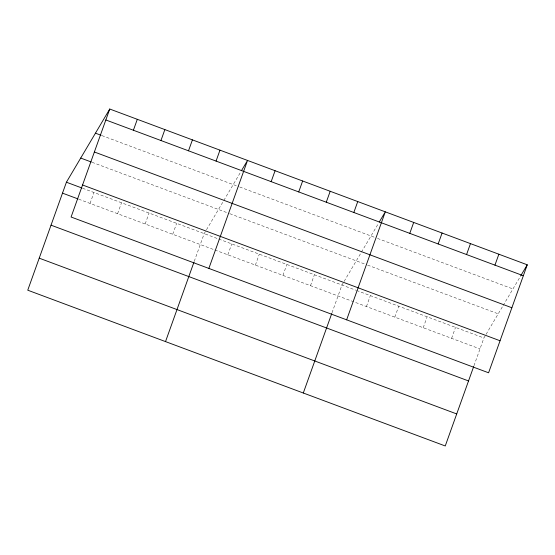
<?xml version="1.0" encoding="UTF-8"?>
<svg xmlns="http://www.w3.org/2000/svg" width="555" height="555" viewBox="0 0 555 555"><rect width="100%" height="100%" fill="white"/><g stroke="black" fill="none" stroke-linecap="round" stroke-linejoin="round"><path stroke-width="0.42" stroke-dasharray="2.77 2.08" d="M90.056 203.421L93.968 192.495M117.611 213.703L121.524 202.776M145.167 223.984L149.08 213.058M172.723 234.266L176.636 223.339M194.257 261.363L204.184 233.62L223.401 201.174M227.827 254.828L231.74 243.895M255.383 265.11L259.296 254.176M282.939 275.391L286.852 264.457M310.495 285.672L314.407 274.739M332.029 312.763L341.963 285.02L343.698 282.093M366.439 306.54L370.351 295.614M394.827 317.134L398.74 306.207M423.215 327.727L427.128 316.801M451.61 338.321L455.523 327.394M473.977 365.724L483.911 337.981L485.646 335.053M223.811 200.48L241.03 171.412M344.128 281.364L378.364 223.547M486.076 334.325L502.712 306.235M503.121 305.541L520.75 275.779M101.933 135.6L238.9 186.702M239.711 187.007L374.243 237.2M377.49 238.414L512.945 288.954M92.061 162.296L229.028 213.398M229.832 213.703L366.806 264.804M367.618 265.11L498.21 313.832M82.626 188.263L217.962 238.761M218.774 239.059L355.748 290.168M356.56 290.466L483.911 337.981M78.706 199.19L214.05 249.688M214.861 249.986L479.999 348.915"/><path stroke-width="0.83" d="M109.751 109.03L71.089 217.019L488.587 372.787L527.25 264.804L109.751 109.03L66.413 182.213L27.75 290.196L445.249 445.97L473.692 366.529M133.394 130.245L137.307 119.311M160.95 140.526L164.863 129.593M188.506 150.807L192.418 139.874M216.061 161.082L219.974 150.155M165.522 341.602L193.966 262.161M208.86 268.419L247.53 160.437L241.46 170.683M271.166 181.645L275.079 170.718M298.722 191.926L302.635 180.999M326.278 202.207L330.19 191.281M353.833 212.489L357.746 201.562M303.301 393.002L331.744 313.568M346.639 319.826L385.302 211.844L379.231 222.083M409.777 233.364L413.69 222.437M438.166 243.957L442.078 233.024M466.561 254.551L470.473 243.617M494.949 265.137L498.862 254.211M520.75 275.779L527.25 264.804M105.838 119.963L523.337 275.731M95.453 133.179L101.121 135.295M94.371 151.987L511.87 307.761M80.718 158.064L91.249 161.991M82.556 184.988L500.055 340.756M66.413 182.213L81.814 187.958M62.5 193.14L77.901 198.884M51.032 225.17L468.531 380.938M39.218 258.165L456.716 413.94"/></g></svg>
